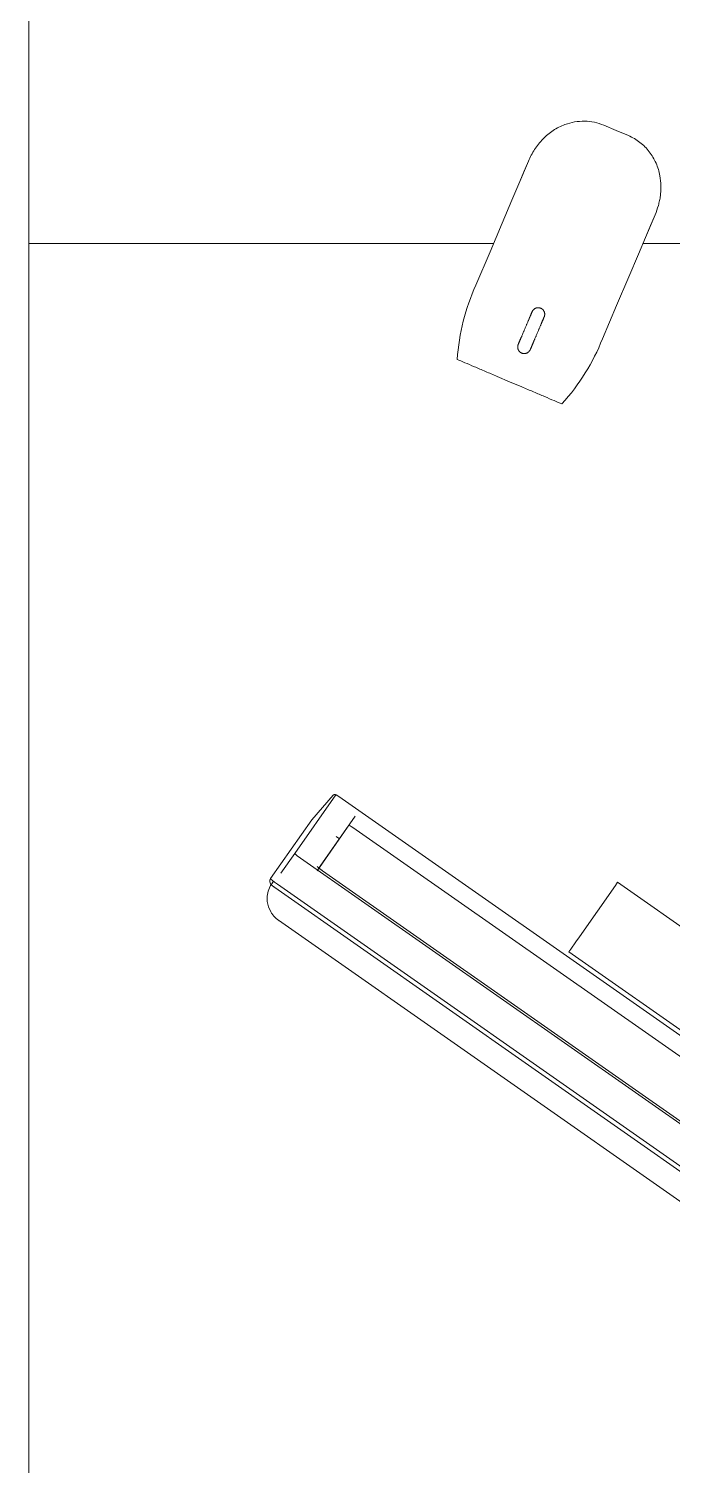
# Model space of a CAD drawing. Header units: inches. Extents: x 1 to 4637, y -664 to 702.
# Drawn here: x 1529.79 to 1541.21, y 577.7 to 603.21 of the extents above; entities that cross this region are included whole.
import ezdxf

# ---------------------------------------------------------------- set-up
doc = ezdxf.new("R2010")
doc.units = ezdxf.units.IN
doc.header["$MEASUREMENT"] = 0
doc.layers.add('I-FURN', color=30, linetype='Continuous', lineweight=9)
doc.layers.add('I-WALL', color=2, linetype='Continuous', lineweight=9)

# ---------------------------------------------------------------- blocks, each defined once
blk = doc.blocks.new('Desk - Group 3 - No Side Chairs-V2-New Construction - Tel_Data_Elec Plan')
at = {"layer": 'I-FURN'}
for p, q in [((10.43, 2.007), (10.213, 2.099)), ((10.648, 1.915), (10.43, 2.007)), ((8.873, 1.462), (8.702, 1.058)), ((10.949, 0.104), (11.12, 0.508)), ((0, 0), (8.253, 0)), ((10.904, 0), (72, 0)), ((8.253, 0), (0, 0)), ((20, 0), (10.904, 0)), ((8.319, -2.362), (8.537, -2.455)), ((8.537, -2.455), (8.754, -2.547)), ((5.452, -9.793), (4.722, -10.835)), ((5.403, -9.799), (5.024, -10.234)), ((26.531, -24.547), (5.504, -9.823)), ((26.531, -24.547), (5.504, -9.823)), ((5.118, -11.142), (5.796, -10.174)), ((4.294, -11.277), (5.024, -10.234)), ((5.024, -10.234), (4.294, -11.277)), ((5.684, -10.333), (5.147, -11.1)), ((25.93, -24.501), (5.753, -10.372)), ((5.459, -10.533), (5.516, -10.573)), ((5.459, -10.533), (5.516, -10.573)), ((4.722, -10.835), (4.477, -11.186)), ((4.768, -10.874), (25.796, -25.597)), ((25.392, -25.269), (5.215, -11.14)), ((4.348, -11.327), (4.303, -11.393)), ((4.303, -11.393), (4.372, -11.441)), ((4.371, -11.441), (25.398, -26.165)), ((4.415, -11.378), (25.443, -26.101)), ((4.415, -11.378), (25.443, -26.101)), ((9.778, -12.313), (10.418, -11.4)), ((10.418, -11.4), (10.456, -11.345)), ((23.407, -20.414), (10.456, -11.345)), ((4.434, -12.02), (24.833, -26.304)), ((9.625, -12.532), (9.715, -12.404)), ((9.715, -12.404), (9.778, -12.313)), ((9.591, -12.581), (9.625, -12.532)), ((9.591, -12.581), (22.542, -21.649))]:
    blk.add_line(p, q, dxfattribs=at)
at = {"layer": 'I-FURN', "flags": 128}
for points in [[(8.873, 1.462), (8.792, 1.272), (8.702, 1.058), (8.578, 0.766), (8.406, 0.362), (8.19, -0.147), (7.939, -0.74)], [(10.186, -1.694), (10.437, -1.101), (10.653, -0.592), (10.825, -0.188), (10.949, 0.104), (11.039, 0.318), (11.12, 0.508)], [(8.938, -1.212), (8.938, -1.212), (8.937, -1.213), (8.937, -1.214), (8.936, -1.216), (8.935, -1.218), (8.934, -1.22), (8.933, -1.223), (8.931, -1.227), (8.93, -1.231), (8.928, -1.235), (8.926, -1.24), (8.924, -1.245), (8.921, -1.25), (8.919, -1.256), (8.916, -1.263), (8.913, -1.27), (8.91, -1.277), (8.907, -1.284), (8.904, -1.292), (8.9, -1.3), (8.897, -1.309), (8.893, -1.318), (8.889, -1.327), (8.885, -1.336), (8.881, -1.346), (8.877, -1.356), (8.872, -1.366), (8.868, -1.376), (8.863, -1.387), (8.859, -1.398), (8.854, -1.409), (8.85, -1.42), (8.845, -1.431), (8.84, -1.442), (8.835, -1.454), (8.83, -1.465), (8.825, -1.477), (8.82, -1.488), (8.815, -1.5), (8.814, -1.503)], [(8.892, -1.32), (8.896, -1.311), (8.899, -1.303), (8.903, -1.294), (8.906, -1.286), (8.909, -1.279), (8.912, -1.271), (8.915, -1.265), (8.918, -1.258), (8.921, -1.252), (8.923, -1.246), (8.925, -1.241), (8.927, -1.236), (8.929, -1.232), (8.931, -1.228), (8.932, -1.224), (8.934, -1.221), (8.935, -1.218), (8.936, -1.216), (8.937, -1.214), (8.937, -1.213), (8.937, -1.212), (8.938, -1.212)], [(8.938, -1.212), (8.94, -1.208), (8.942, -1.204), (8.944, -1.199), (8.946, -1.195), (8.949, -1.192), (8.952, -1.188), (8.954, -1.184), (8.957, -1.181), (8.961, -1.177), (8.964, -1.174), (8.967, -1.171), (8.971, -1.168), (8.974, -1.165), (8.978, -1.162), (8.982, -1.159), (8.986, -1.157), (8.99, -1.155), (8.994, -1.153), (8.998, -1.151), (9.003, -1.149), (9.007, -1.147), (9.012, -1.146), (9.016, -1.145), (9.021, -1.144), (9.025, -1.143), (9.03, -1.142), (9.034, -1.142), (9.039, -1.141), (9.044, -1.141), (9.048, -1.141), (9.053, -1.141), (9.058, -1.142), (9.062, -1.142), (9.067, -1.143), (9.071, -1.144), (9.076, -1.145), (9.08, -1.147), (9.085, -1.148), (9.089, -1.15), (9.093, -1.152), (9.098, -1.154), (9.102, -1.156), (9.106, -1.158), (9.11, -1.161), (9.114, -1.163), (9.117, -1.166), (9.121, -1.169), (9.124, -1.172), (9.128, -1.176), (9.131, -1.179), (9.134, -1.182), (9.137, -1.186), (9.14, -1.19), (9.142, -1.194), (9.145, -1.198), (9.147, -1.202), (9.149, -1.206), (9.151, -1.21), (9.153, -1.214), (9.155, -1.219), (9.156, -1.223), (9.157, -1.228), (9.158, -1.232), (9.159, -1.237), (9.16, -1.241), (9.161, -1.246), (9.161, -1.25), (9.161, -1.255), (9.161, -1.26), (9.161, -1.264), (9.161, -1.269), (9.16, -1.274), (9.159, -1.278), (9.158, -1.283), (9.157, -1.287), (9.156, -1.292), (9.155, -1.296), (9.153, -1.301), (9.152, -1.303)], [(8.814, -1.503), (8.809, -1.515), (8.804, -1.526), (8.799, -1.538), (8.794, -1.55), (8.79, -1.561), (8.785, -1.572), (8.78, -1.584), (8.775, -1.595), (8.771, -1.606), (8.766, -1.616), (8.761, -1.627), (8.757, -1.638), (8.753, -1.648), (8.748, -1.658), (8.744, -1.668), (8.74, -1.677), (8.736, -1.686), (8.733, -1.695), (8.729, -1.704), (8.725, -1.712), (8.722, -1.72), (8.719, -1.728), (8.716, -1.735), (8.713, -1.742), (8.71, -1.748), (8.707, -1.754), (8.705, -1.76), (8.703, -1.765), (8.701, -1.77), (8.699, -1.774), (8.697, -1.778), (8.696, -1.782), (8.694, -1.785), (8.693, -1.788), (8.692, -1.79), (8.692, -1.792), (8.691, -1.793), (8.691, -1.794), (8.69, -1.794)], [(9.028, -1.594), (9.033, -1.582), (9.038, -1.571), (9.043, -1.559), (9.048, -1.548), (9.053, -1.536), (9.058, -1.525), (9.063, -1.514), (9.067, -1.503), (9.072, -1.492), (9.077, -1.481), (9.081, -1.47), (9.086, -1.46), (9.09, -1.449), (9.094, -1.439), (9.098, -1.43), (9.102, -1.42), (9.106, -1.411), (9.11, -1.402), (9.114, -1.394), (9.117, -1.385), (9.12, -1.377), (9.124, -1.37), (9.127, -1.362), (9.13, -1.356), (9.132, -1.349), (9.135, -1.343), (9.137, -1.337), (9.14, -1.332), (9.142, -1.327), (9.144, -1.323), (9.145, -1.319), (9.147, -1.315), (9.148, -1.312), (9.149, -1.309), (9.15, -1.307), (9.151, -1.305), (9.152, -1.304), (9.152, -1.303), (9.152, -1.303)], [(9.152, -1.303), (9.152, -1.303), (9.152, -1.304), (9.151, -1.305), (9.15, -1.307), (9.15, -1.309), (9.148, -1.311), (9.147, -1.314), (9.146, -1.318), (9.144, -1.322), (9.142, -1.326), (9.14, -1.331), (9.138, -1.336), (9.136, -1.341), (9.133, -1.347), (9.13, -1.354), (9.128, -1.361), (9.125, -1.368), (9.121, -1.375), (9.118, -1.383), (9.115, -1.391), (9.111, -1.4), (9.107, -1.409)], [(8.69, -1.794), (8.691, -1.794), (8.691, -1.793), (8.691, -1.792), (8.692, -1.791), (8.693, -1.788), (8.694, -1.786), (8.695, -1.783), (8.697, -1.779), (8.698, -1.776), (8.7, -1.771), (8.702, -1.767), (8.704, -1.761), (8.707, -1.756), (8.709, -1.75), (8.712, -1.743), (8.715, -1.737), (8.718, -1.729), (8.721, -1.722), (8.724, -1.714), (8.728, -1.706), (8.732, -1.697), (8.735, -1.689), (8.739, -1.679), (8.743, -1.67), (8.747, -1.66), (8.752, -1.65), (8.756, -1.64), (8.76, -1.63), (8.765, -1.619), (8.769, -1.609)], [(8.905, -1.885), (8.905, -1.885), (8.905, -1.884), (8.906, -1.883), (8.906, -1.882), (8.907, -1.879), (8.908, -1.877), (8.91, -1.874), (8.911, -1.87), (8.913, -1.867), (8.915, -1.862), (8.917, -1.858), (8.919, -1.852), (8.921, -1.847), (8.924, -1.841), (8.926, -1.834), (8.929, -1.828), (8.932, -1.82), (8.936, -1.813), (8.939, -1.805), (8.942, -1.797), (8.946, -1.788), (8.95, -1.78), (8.954, -1.77), (8.958, -1.761), (8.962, -1.751), (8.966, -1.741), (8.97, -1.731), (8.975, -1.721), (8.979, -1.71), (8.984, -1.7), (8.988, -1.689), (8.993, -1.678), (8.998, -1.666), (9.003, -1.655), (9.007, -1.644), (9.012, -1.632), (9.017, -1.621), (9.022, -1.609), (9.027, -1.597), (9.028, -1.594)], [(8.985, -1.697), (8.98, -1.707), (8.976, -1.718), (8.971, -1.729), (8.967, -1.739), (8.963, -1.749), (8.959, -1.759), (8.955, -1.768), (8.951, -1.777), (8.947, -1.786), (8.943, -1.795), (8.94, -1.803), (8.936, -1.811), (8.933, -1.819), (8.93, -1.826), (8.927, -1.833), (8.924, -1.839), (8.922, -1.845), (8.919, -1.851), (8.917, -1.856), (8.915, -1.861), (8.913, -1.865), (8.912, -1.869), (8.91, -1.873), (8.909, -1.876), (8.908, -1.879), (8.907, -1.881), (8.906, -1.883), (8.905, -1.884), (8.905, -1.885), (8.905, -1.885)], [(8.905, -1.885), (8.903, -1.89), (8.901, -1.894), (8.899, -1.898), (8.896, -1.902), (8.894, -1.906), (8.891, -1.909), (8.888, -1.913), (8.885, -1.917), (8.882, -1.92), (8.879, -1.923), (8.875, -1.927), (8.872, -1.93), (8.868, -1.933), (8.864, -1.935), (8.86, -1.938), (8.856, -1.94), (8.852, -1.943), (8.848, -1.945), (8.844, -1.947), (8.84, -1.948), (8.835, -1.95), (8.831, -1.951), (8.826, -1.953), (8.822, -1.954), (8.817, -1.955), (8.813, -1.955), (8.808, -1.956), (8.803, -1.956), (8.799, -1.956), (8.794, -1.956), (8.789, -1.956), (8.785, -1.955), (8.78, -1.955), (8.776, -1.954), (8.771, -1.953), (8.767, -1.952), (8.762, -1.951), (8.758, -1.949), (8.753, -1.947), (8.749, -1.946), (8.745, -1.944), (8.741, -1.941), (8.737, -1.939), (8.733, -1.936), (8.729, -1.934), (8.725, -1.931), (8.722, -1.928), (8.718, -1.925), (8.715, -1.922), (8.712, -1.918), (8.709, -1.915), (8.706, -1.911), (8.703, -1.907), (8.7, -1.904), (8.698, -1.9), (8.696, -1.896), (8.693, -1.891), (8.691, -1.887), (8.69, -1.883), (8.688, -1.879), (8.686, -1.874), (8.685, -1.87), (8.684, -1.865), (8.683, -1.861), (8.682, -1.856), (8.682, -1.851), (8.681, -1.847), (8.681, -1.842), (8.681, -1.837), (8.681, -1.833), (8.682, -1.828), (8.682, -1.824), (8.683, -1.819), (8.684, -1.814), (8.685, -1.81), (8.686, -1.805), (8.688, -1.801), (8.69, -1.797), (8.69, -1.794)], [(5.403, -9.799), (5.415, -9.79), (5.425, -9.787), (5.432, -9.786), (5.437, -9.787), (5.44, -9.787), (5.443, -9.788), (5.445, -9.789), (5.447, -9.789), (5.449, -9.79), (5.451, -9.791), (5.452, -9.791), (5.454, -9.792), (5.455, -9.793), (5.457, -9.794), (5.458, -9.795), (5.46, -9.795), (5.462, -9.796), (5.463, -9.797), (5.465, -9.798), (5.467, -9.799), (5.468, -9.8), (5.47, -9.801), (5.472, -9.802), (5.474, -9.803), (5.476, -9.805), (5.478, -9.806), (5.48, -9.807), (5.481, -9.808), (5.483, -9.809), (5.485, -9.811), (5.487, -9.812), (5.49, -9.813), (5.492, -9.815), (5.494, -9.816), (5.496, -9.818), (5.498, -9.819), (5.5, -9.82), (5.502, -9.822), (5.504, -9.823), (5.504, -9.823)], [(5.118, -11.064), (5.118, -11.064), (5.118, -11.065), (5.119, -11.066), (5.12, -11.067), (5.122, -11.068), (5.124, -11.07), (5.126, -11.072), (5.128, -11.074), (5.13, -11.076), (5.133, -11.078), (5.136, -11.08), (5.138, -11.083), (5.142, -11.085), (5.145, -11.088), (5.148, -11.091), (5.152, -11.094), (5.155, -11.096), (5.159, -11.099), (5.163, -11.102), (5.167, -11.106), (5.171, -11.109), (5.176, -11.112), (5.18, -11.115), (5.184, -11.118), (5.189, -11.122), (5.193, -11.125), (5.198, -11.128), (5.202, -11.131), (5.207, -11.135), (5.212, -11.138), (5.215, -11.14)], [(4.296, -11.871), (4.255, -11.781), (4.234, -11.687), (4.232, -11.592), (4.25, -11.501), (4.287, -11.417)], [(4.294, -11.277), (4.28, -11.31), (4.28, -11.337), (4.284, -11.354), (4.288, -11.364), (4.292, -11.371), (4.296, -11.377), (4.298, -11.38), (4.301, -11.384), (4.303, -11.386), (4.305, -11.389), (4.307, -11.391), (4.309, -11.393), (4.311, -11.394), (4.313, -11.396), (4.315, -11.398), (4.317, -11.4), (4.319, -11.401), (4.321, -11.403), (4.323, -11.405), (4.325, -11.406), (4.327, -11.408), (4.329, -11.41), (4.331, -11.412), (4.333, -11.413), (4.336, -11.415), (4.338, -11.417), (4.34, -11.419), (4.343, -11.421), (4.345, -11.422), (4.347, -11.424), (4.35, -11.426), (4.352, -11.428), (4.355, -11.43), (4.357, -11.432), (4.36, -11.433), (4.363, -11.435), (4.365, -11.437), (4.368, -11.439), (4.37, -11.441), (4.371, -11.441)]]:
    blk.add_lwpolyline(points, dxfattribs=at)
at = {"layer": 'I-FURN'}
for centre, major_axis, start_param, end_param in [((5.501, -9.828), (-0.0493, 0.0345), 4.712389, 5.497787), ((5.749, -10.378), (-0.0645, 0.0452), 4.712389, 6.283185), ((4.771, -10.87), (-0.0493, 0.0345), 0, 1.570796), ((4.771, -10.87), (-0.0493, 0.0345), 0, 0.785398), ((4.423, -11.367), (-0.129, 0.09), 0, 1.570796), ((4.423, -11.367), (-0.129, 0.09), 0, 1.570796)]:
    blk.add_ellipse(centre, major_axis=major_axis, ratio=0.087156, start_param=start_param, end_param=end_param, dxfattribs=at)
for points, knots in [([(10.213, 2.099), (10.157, 2.122), (10.045, 2.158), (9.869, 2.177), (9.691, 2.163), (9.5, 2.112), (9.306, 2.012), (9.124, 1.86), (8.976, 1.673), (8.904, 1.535), (8.873, 1.462)], [-1, -1, -1, -1, -0.892857, -0.785714, -0.678571, -0.571429, -0.428571, -0.285714, -0.142857, 0, 0, 0, 0]), ([(11.12, 0.508), (11.144, 0.563), (11.173, 0.646), (11.201, 0.76), (11.216, 0.847), (11.224, 0.936), (11.226, 1.054), (11.21, 1.221), (11.146, 1.43), (11.025, 1.634), (10.857, 1.804), (10.722, 1.883), (10.648, 1.915)], [-1, -1, -1, -1, -0.892857, -0.839286, -0.785714, -0.732143, -0.678571, -0.571429, -0.428571, -0.285714, -0.142857, 0, 0, 0, 0]), ([(7.607, -2.06), (7.647, -2.077), (7.738, -2.116), (7.881, -2.176), (8.008, -2.23), (8.143, -2.287), (8.247, -2.332), (8.319, -2.362)], [-1, -1, -1, -1, -0.75, -0.5, -0.375, -0.25, 0, 0, 0, 0]), ([(8.754, -2.547), (8.826, -2.578), (8.931, -2.622), (9.065, -2.679), (9.192, -2.733), (9.335, -2.794), (9.426, -2.832), (9.466, -2.849)], [-1, -1, -1, -1, -0.75, -0.625, -0.5, -0.25, 0, 0, 0, 0]), ([(4.287, -11.417), (4.293, -11.408), (4.299, -11.398), (4.302, -11.394), (4.303, -11.393)], [0, 0, 0, 0, 0.5, 0.75, 0.75, 0.75, 0.75])]:
    blk.add_open_spline(points, degree=3, knots=knots, dxfattribs=at)
for points in [[(7.939, -0.74), (7.844, -0.947), (7.695, -1.375), (7.623, -1.827), (7.607, -2.06)], [(9.466, -2.849), (9.623, -2.676), (9.899, -2.31), (10.102, -1.906), (10.186, -1.694)], [(4.456, -12.035), (4.44, -12.025), (4.409, -12.003), (4.366, -11.964), (4.328, -11.921), (4.306, -11.888), (4.296, -11.871)]]:
    blk.add_open_spline(points, degree=3, dxfattribs=at)

msp = doc.modelspace()

# ---------------------------------------------------------------- linework, layer by layer
at = {"layer": 'I-WALL', "color": 250, "lineweight": 20}
msp.add_line((1529.786, 530.022), (1529.786, 677.397), dxfattribs=at)

# ---------------------------------------------------------------- block references
at = {"layer": 'I-FURN'}
msp.add_blockref('Desk - Group 3 - No Side Chairs-V2-New Construction - Tel_Data_Elec Plan', (1529.786, 599.397), dxfattribs=at)

doc.saveas('drawing.dxf')
